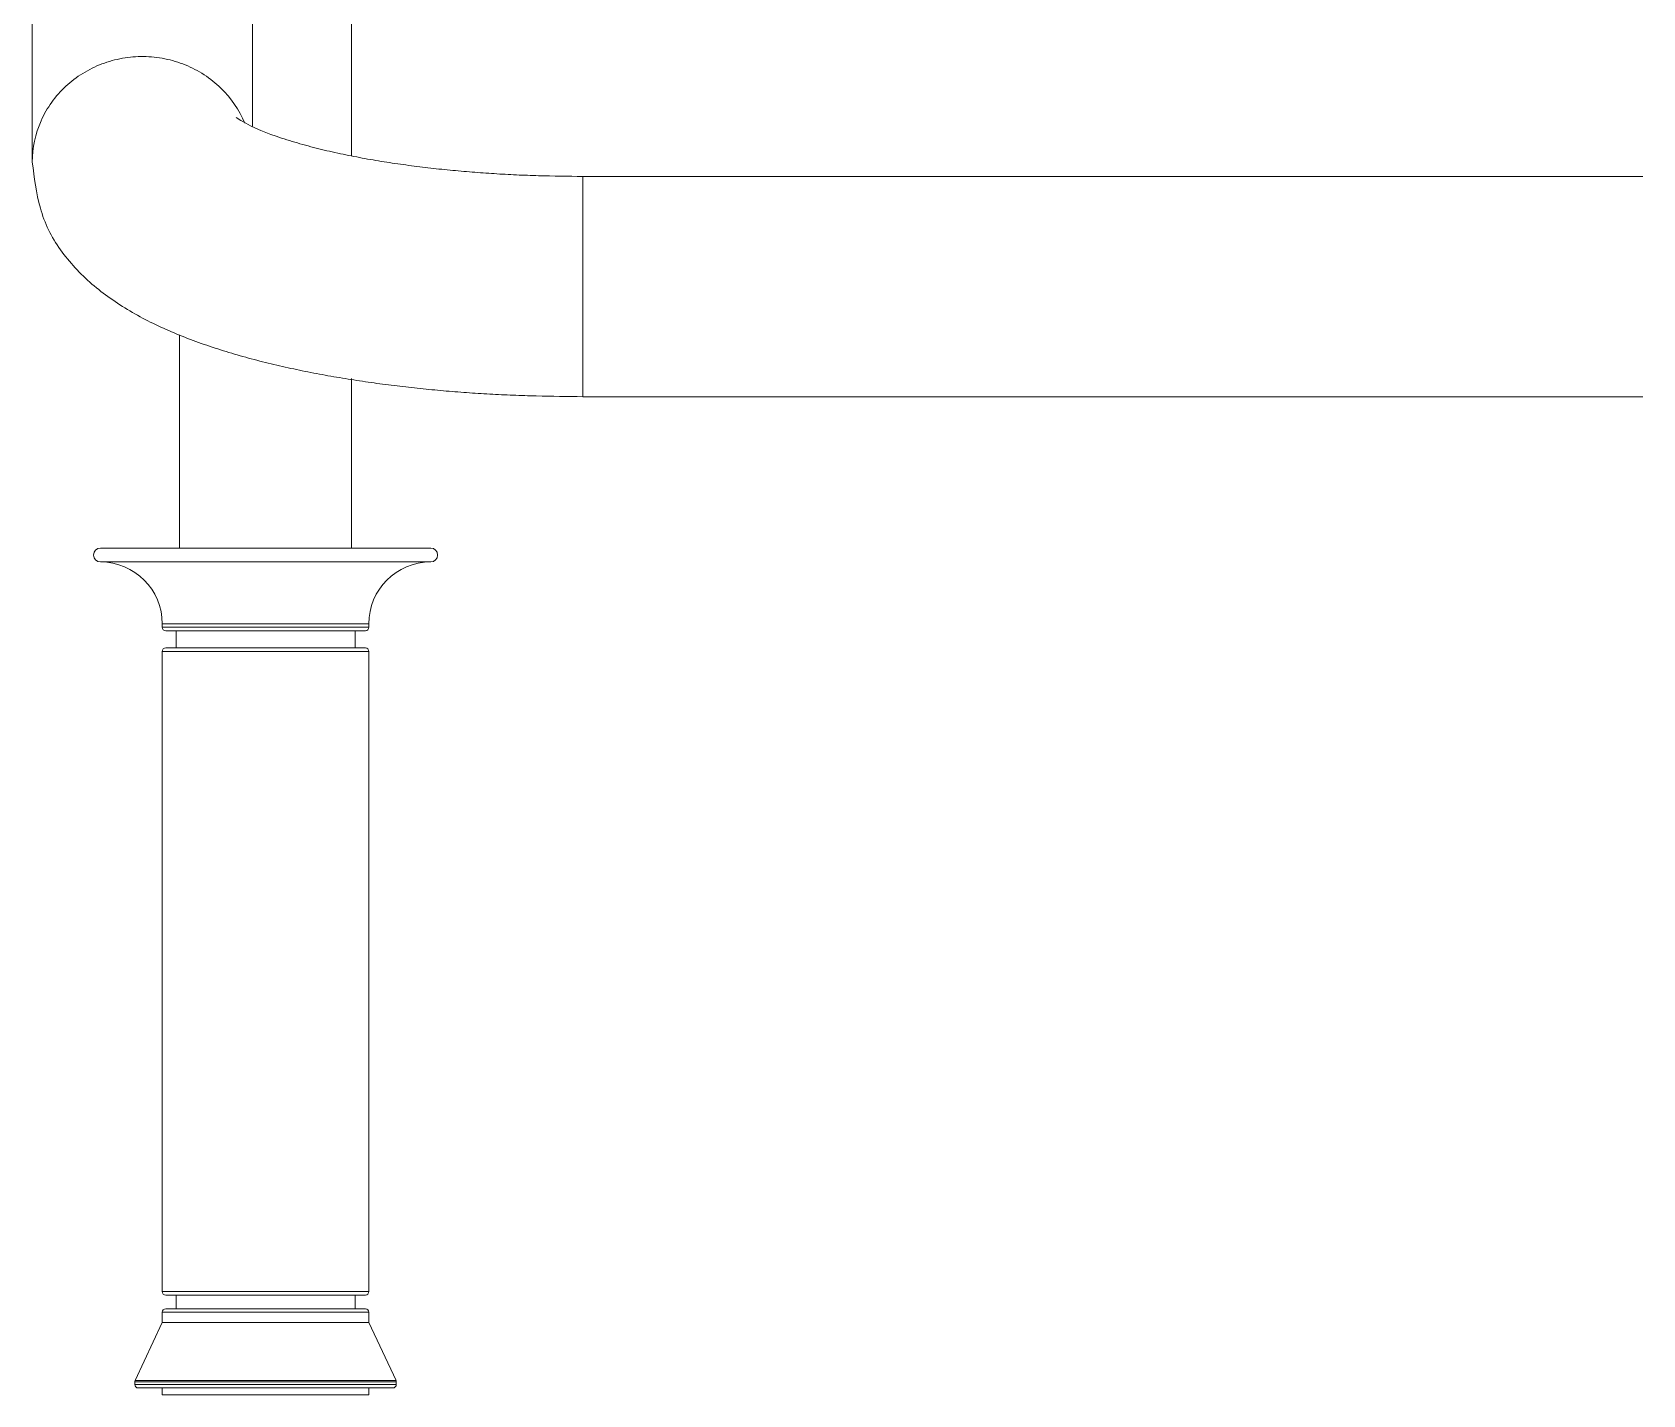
# Model space of a CAD drawing. Header units: millimetres. Extents: x 2179 to 48742, y 3478 to 161002.
# Drawn here: x 23007.4 to 23241.4, y 147579.8 to 147777.7 of the extents above; entities that cross this region are included whole.
import ezdxf

# ---------------------------------------------------------------- set-up
doc = ezdxf.new("R2010")
doc.units = ezdxf.units.MM
doc.layers.add('0-1', color=7, linetype='Continuous', lineweight=9)
doc.layers.add('2966-1_navrh dispozice stroju-HK_02_dwg-1', color=7, linetype='Continuous', lineweight=9, true_color=0x919191)

# ---------------------------------------------------------------- blocks, each defined once
blk = doc.blocks.new('2966-1_navrh dispozice stroju-HK_02_dwg_SE2237-903791-1NP _ stroje')
at = {"layer": '0-1'}
blk.add_open_spline([(-9720.25, -1030.88), (-9722.16, -1031.67), (-9724.76, -1033.47), (-9727.35, -1036.72), (-9728.79, -1039.48), (-9729.68, -1042.46), (-9730.01, -1045.56), (-9729.75, -1048.66), (-9728.93, -1051.67), (-9727.55, -1054.46), (-9725.67, -1056.94), (-9723.33, -1059.01), (-9719.73, -1061.08), (-9716.63, -1061.75), (-9714.56, -1061.75)], degree=3, knots=[0, 0, 0, 0, 0.142845, 0.214274, 0.285708, 0.357144, 0.428582, 0.50002, 0.571457, 0.64289, 0.71432, 0.785746, 0.857167, 1, 1, 1, 1], dxfattribs=at)
blk = doc.blocks.new('2966-1_navrh dispozice stroju-HK_02_dwg_SE2236-903792-1NP _ stroje')
at = {"layer": '0-1', "flags": 128}
for points in [[(-9680.5, -827.75), (-9680.5, -981.75), (-9712.5, -981.75), (-9712.5, -827.75)], [(-9719.78, -1029.75), (-9755.9, -1029.75), (-9758.5, -1029.75)], [(-9758.5, -1061.75), (-9755.9, -1061.75), (-9714.56, -1061.75)]]:
    blk.add_lwpolyline(points, dxfattribs=at)
at = {"layer": '0-1'}
blk.add_arc((-9758.5, -1045.75), 16, 90, 270, dxfattribs=at)
for points, knots in [([(-9712.5, -981.75), (-9712.52, -983.89), (-9712.56, -987.12), (-9712.71, -991.41), (-9712.89, -994.63), (-9713.12, -997.84), (-9713.4, -1001.05), (-9713.74, -1004.26), (-9714.15, -1007.45), (-9714.61, -1010.64), (-9715.16, -1013.82), (-9715.78, -1016.98), (-9716.5, -1020.12), (-9717.33, -1023.24), (-9718.63, -1027.33), (-9719.86, -1030.32), (-9721.06, -1032.12)], [0, 0, 0, 0, 0.125013, 0.18752, 0.250027, 0.312535, 0.375042, 0.437549, 0.500056, 0.562563, 0.625071, 0.687578, 0.750085, 0.81259, 0.875093, 1, 1, 1, 1]), ([(-9714.56, -1061.75), (-9712.34, -1061.44), (-9708.95, -1061.04), (-9704.69, -1059.48), (-9701.8, -1057.7), (-9699.18, -1055.55), (-9696.82, -1053.11), (-9694.75, -1050.43), (-9692.92, -1047.58), (-9691.31, -1044.61), (-9689.9, -1041.53), (-9688.65, -1038.39), (-9687.54, -1035.19), (-9686.55, -1031.96), (-9685.66, -1028.69), (-9684.87, -1025.41), (-9684.17, -1022.1), (-9683.54, -1018.78), (-9682.98, -1015.44), (-9682.48, -1012.09), (-9682.05, -1008.74), (-9681.68, -1005.38), (-9681.35, -1002.01), (-9681.08, -998.64), (-9680.87, -995.27), (-9680.71, -991.89), (-9680.57, -987.38), (-9680.53, -984), (-9680.5, -981.75)], [0, 0, 0, 0, 0.071426, 0.107137, 0.142846, 0.178557, 0.214268, 0.24998, 0.285692, 0.321406, 0.35712, 0.392835, 0.42855, 0.464266, 0.499981, 0.535697, 0.571412, 0.607128, 0.642844, 0.678559, 0.714275, 0.749991, 0.785706, 0.821422, 0.857138, 0.892853, 0.928569, 1, 1, 1, 1]), ([(-9755.9, -1029.75), (-9757.95, -1029.74), (-9761.03, -1030.4), (-9764.61, -1032.45), (-9766.94, -1034.48), (-9768.83, -1036.93), (-9770.21, -1039.69), (-9771.06, -1042.67), (-9771.35, -1045.75), (-9771.06, -1048.82), (-9770.21, -1051.8), (-9768.83, -1054.56), (-9766.94, -1057.01), (-9764.61, -1059.05), (-9761.03, -1061.09), (-9757.95, -1061.75), (-9755.9, -1061.75)], [0, 0, 0, 0, 0.124982, 0.187476, 0.249975, 0.312477, 0.374983, 0.437491, 0.5, 0.562509, 0.625017, 0.687523, 0.750025, 0.812524, 0.875018, 1, 1, 1, 1])]:
    blk.add_open_spline(points, degree=3, knots=knots, dxfattribs=at)
blk.add_blockref('2966-1_navrh dispozice stroju-HK_02_dwg_SE2237-903791-1NP _ stroje', (0, 0))
blk = doc.blocks.new('2966-1_navrh dispozice stroju-HK_02_dwg_SE2234-903794-1NP _ stroje')
at = {"layer": '0-1'}
for p, q in [((-9715.5, -1015.35), (-9738.5, -1015.35)), ((-9658.5, -1015.35), (-9683.15, -1015.35))]:
    blk.add_line(p, q, dxfattribs=at)
blk = doc.blocks.new('2966-1_navrh dispozice stroju-HK_02_dwg_SE2233-903795-1NP _ stroje')
at = {"layer": '0-1'}
blk.add_line((-9689.48, -1040.35), (-9658.5, -1040.35), dxfattribs=at)
blk.add_blockref('2966-1_navrh dispozice stroju-HK_02_dwg_SE2234-903794-1NP _ stroje', (0, 0))
blk = doc.blocks.new('2966-1_navrh dispozice stroju-HK_02_dwg_SE2232-903796-1NP _ stroje')
at = {"layer": '0-1'}
for p, q in [((-9658.5, -1051.85), (-9658.5, -1003.85)), ((-9656.5, -1051.85), (-9656.5, -1003.85)), ((-9536.5, -1009.35), (-9536.5, -1046.35)), ((-9646.5, -1013.35), (-9646.5, -1042.35)), ((-9644, -1014.85), (-9646.5, -1014.85)), ((-9644, -1042.35), (-9644, -1013.35)), ((-9550, -1013.35), (-9550, -1042.35)), ((-9548, -1014.85), (-9550, -1014.85)), ((-9548, -1042.35), (-9548, -1013.35)), ((-9646.5, -1040.85), (-9644, -1040.85)), ((-9550, -1040.85), (-9548, -1040.85))]:
    blk.add_line(p, q, dxfattribs=at)
at = {"layer": '0-1', "flags": 128}
for points in [[(-9546, -1042.85), (-9546, -1012.85), (-9547.5, -1012.85), (-9547.5, -1042.85), (-9546, -1042.85), (-9537.6, -1046.8), (-9537.6, -1008.89), (-9546, -1012.85)], [(-9536.5, -1012.85), (-9535.5, -1012.85), (-9535.5, -1042.85), (-9536.5, -1042.85)]]:
    blk.add_lwpolyline(points, dxfattribs=at)
for points in [[(-9537.39, -1008.85), (-9537.39, -1046.85), (-9537, -1046.85), (-9537, -1008.85)], [(-9647.5, -1012.85), (-9647, -1012.85), (-9647, -1042.85), (-9647.5, -1042.85)], [(-9550.5, -1042.85), (-9550.5, -1012.85), (-9643.5, -1012.85), (-9643.5, -1042.85)]]:
    blk.add_lwpolyline(points, close=True, dxfattribs=at)
at = {"layer": '0-1'}
for centre, radius, start, end in [((-9657.5, -1003.85), 1, 0, 180), ((-9647.5, -1003.85), 9, 180, 270), ((-9537.39, -1009.35), 0.5, 90, 115.2011), ((-9537, -1009.35), 0.5, 360, 90), ((-9647, -1013.35), 0.5, 360, 90), ((-9643.5, -1013.35), 0.5, 90, 180), ((-9550.5, -1013.35), 0.5, 0, 90), ((-9547.5, -1013.35), 0.5, 90, 180), ((-9647.5, -1051.85), 9, 90, 180), ((-9647, -1042.35), 0.5, 270, 0), ((-9643.5, -1042.35), 0.5, 180, 270), ((-9550.5, -1042.35), 0.5, 270, 0), ((-9547.5, -1042.35), 0.5, 180, 270), ((-9537.39, -1046.35), 0.5, 244.7989, 270), ((-9537, -1046.35), 0.5, 270, 0), ((-9657.5, -1051.85), 1, 180, 0)]:
    blk.add_arc(centre, radius, start, end, dxfattribs=at)
blk = doc.blocks.new('2966-1_navrh dispozice stroju-HK_02_dwg-876232-1NP _ stroje')
at = {"rotation": 328.989640494807}
for name in ['2966-1_navrh dispozice stroju-HK_02_dwg_SE2236-903792-1NP _ stroje', '2966-1_navrh dispozice stroju-HK_02_dwg_SE2233-903795-1NP _ stroje', '2966-1_navrh dispozice stroju-HK_02_dwg_SE2232-903796-1NP _ stroje']:
    blk.add_blockref(name, (-62300.54, 46431.8), dxfattribs=at)

msp = doc.modelspace()

# ---------------------------------------------------------------- block references
at = {"layer": '2966-1_navrh dispozice stroju-HK_02_dwg-1', "rotation": 301.0103595051887}
msp.add_blockref('2966-1_navrh dispozice stroju-HK_02_dwg-876232-1NP _ stroje', (16370.46, 60726.75), dxfattribs=at)

doc.saveas('drawing.dxf')
